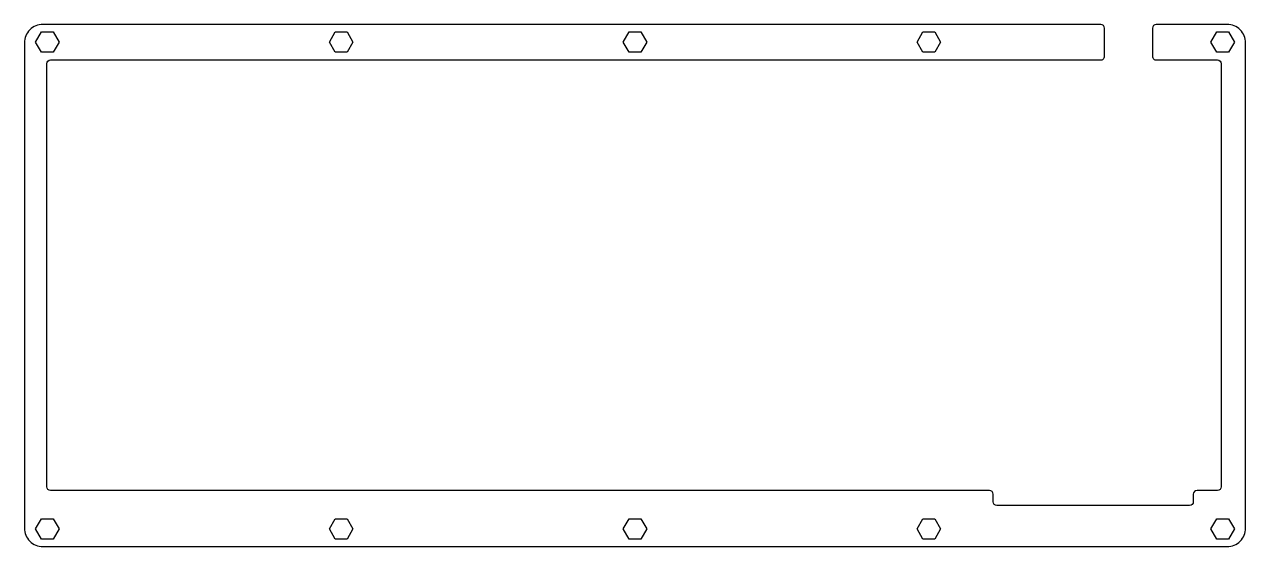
# Model space of a CAD drawing. Header units: millimetres. Extents: x 0 to 330, y -141 to 0.
import ezdxf

# ---------------------------------------------------------------- set-up
doc = ezdxf.new("R2010")
doc.units = ezdxf.units.MM

msp = doc.modelspace()

# ---------------------------------------------------------------- linework, layer by layer
msp.add_lwpolyline([(261.78, -126.84, 0.414214), (260.78, -125.84), (7.07, -125.84, -0.414214), (6.07, -124.84), (6.07, -10.6, -0.414214), (7.07, -9.6), (290.86, -9.6, 0.414214), (291.86, -8.59), (291.86, -1, 0.414214), (290.86, 0), (5, 0, 0.414214), (0, -5), (0, -136, 0.414214), (5, -141), (325, -141, 0.414214), (330, -136), (330, -5, 0.414214), (325, 0), (305.86, 0, 0.414214), (304.86, -1), (304.86, -8.59, 0.414214), (305.86, -9.6), (322.43, -9.6, -0.414214), (323.43, -10.6), (323.43, -124.84, -0.414214), (322.43, -125.84), (316.88, -125.84, 0.414214), (315.88, -126.84), (315.88, -128.91, -0.414214), (314.88, -129.91), (262.78, -129.91, -0.414214), (261.78, -128.91)], format="xyb", close=True)
for points in [[(7.76, -7.5), (4.59, -7.5), (3, -4.75), (4.59, -2), (7.76, -2), (9.35, -4.75)], [(88.76, -4.75), (87.18, -7.5), (84, -7.5), (82.41, -4.75), (84, -2), (87.18, -2)], [(168.18, -4.75), (166.59, -7.5), (163.41, -7.5), (161.82, -4.75), (163.41, -2), (166.59, -2)], [(247.59, -4.75), (246, -7.5), (242.82, -7.5), (241.24, -4.75), (242.82, -2), (246, -2)], [(325.41, -7.5), (322.24, -7.5), (320.65, -4.75), (322.24, -2), (325.41, -2), (327, -4.75)], [(7.76, -139), (4.59, -139), (3, -136.25), (4.59, -133.5), (7.76, -133.5), (9.35, -136.25)], [(88.76, -136.25), (87.18, -139), (84, -139), (82.41, -136.25), (84, -133.5), (87.18, -133.5)], [(168.18, -136.25), (166.59, -139), (163.41, -139), (161.82, -136.25), (163.41, -133.5), (166.59, -133.5)], [(247.59, -136.25), (246, -139), (242.82, -139), (241.24, -136.25), (242.82, -133.5), (246, -133.5)], [(327, -136.25), (325.41, -139), (322.24, -139), (320.65, -136.25), (322.24, -133.5), (325.41, -133.5)]]:
    msp.add_lwpolyline(points, close=True)

doc.saveas('drawing.dxf')
